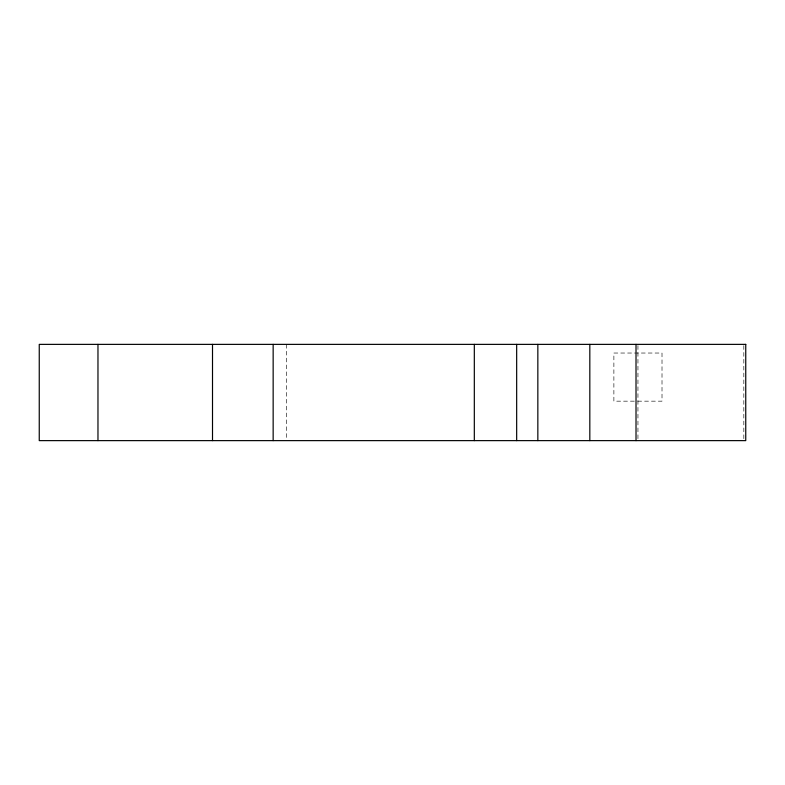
<?xml version="1.0" encoding="UTF-8"?>
<svg xmlns="http://www.w3.org/2000/svg" width="785" height="785" viewBox="0 0 785 785"><rect width="100%" height="100%" fill="white"/><g stroke="black" fill="none" stroke-linecap="round" stroke-linejoin="round"><path stroke-width="0.59" stroke-dasharray="3.92 2.94" d="M634.339 401.164L613.88 401.164L613.88 353.034L662.01 353.034L662.01 401.164L635.536 401.164M743.827 345.596L743.827 439.404M637.95 345.596L637.95 439.404M286.623 344.37L286.623 439.404"/><path stroke-width="1.18" d="M636.017 344.37L636.017 440.63M589.82 344.37L589.82 440.63M537.843 344.37L537.843 440.63M516.667 344.37L516.667 440.63M474.317 344.37L474.317 440.63M273.151 344.37L273.151 440.63M212.509 344.37L212.509 440.63M97.968 344.37L97.968 440.63M745.75 344.37L39.25 344.37L39.25 440.63L745.75 440.63L745.75 344.37"/></g></svg>
